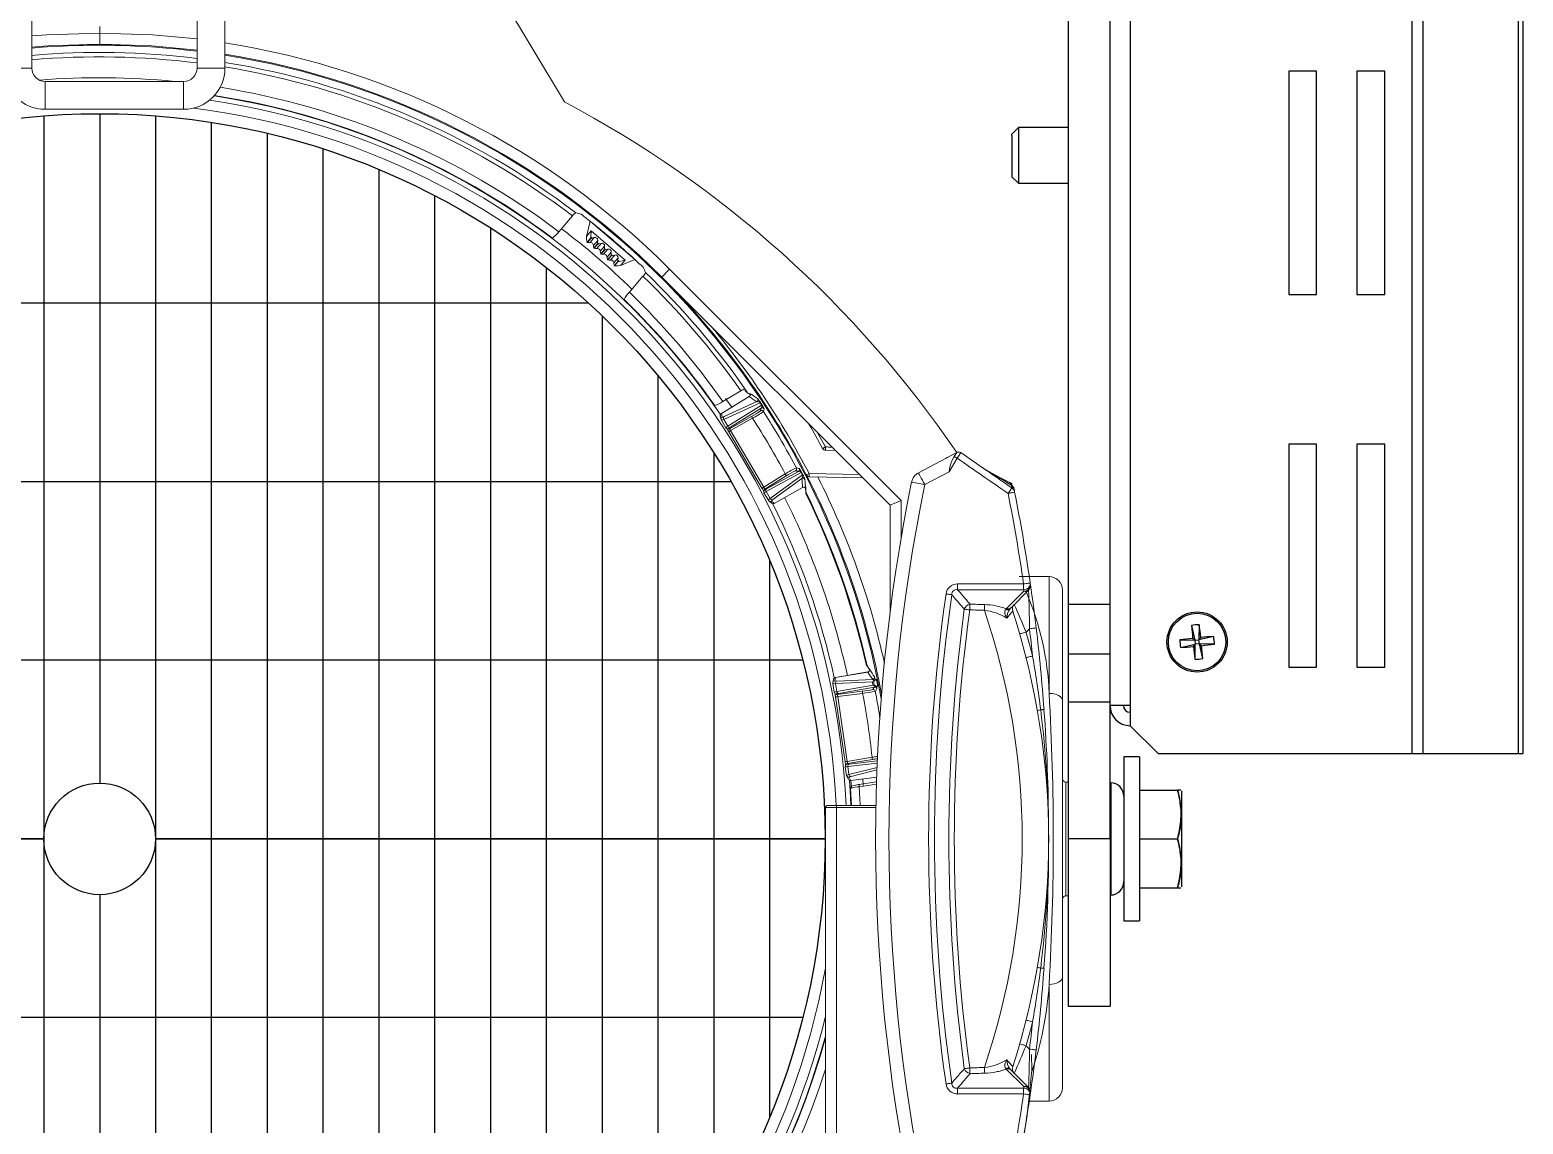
# Model space of a CAD drawing. Extents: x 9.3 to 87.2, y 0.6 to 68.8.
# Drawn here: x 37.86 to 44.55, y 25.41 to 30.31 of the extents above; entities that cross this region are included whole.
import ezdxf

# ---------------------------------------------------------------- set-up
doc = ezdxf.new("R2010")
doc.units = 0
doc.header["$MEASUREMENT"] = 0
doc.linetypes.add('SLD-Solid', pattern=[0])
doc.layers.add('OBJECT', color=7, linetype='CONTINUOUS')

msp = doc.modelspace()

# ---------------------------------------------------------------- linework, layer by layer
at = {"layer": 'OBJECT'}
for p, q in [((44.0501, 27.0722), (44.0501, 33.8472)), ((44.0996, 27.0722), (44.0996, 33.8472)), ((44.527, 27.0722), (44.527, 33.8472)), ((44.5475, 27.0722), (44.5475, 33.8472)), ((42.7875, 33.7222), (42.7875, 27.1972)), ((42.6975, 27.2872), (42.6975, 33.6322)), ((42.5105, 32.8071), (42.5105, 27.7398)), ((43.4975, 30.1292), (43.4975, 29.1292)), ((43.6225, 30.1292), (43.4975, 30.1292)), ((43.6225, 29.1292), (43.6225, 30.1292)), ((43.8025, 30.1292), (43.8025, 29.1292)), ((43.9275, 30.1292), (43.8025, 30.1292)), ((43.9275, 29.1292), (43.9275, 30.1292)), ((37.9225, 29.9295), (37.9225, 23.4508)), ((38.1725, 29.9392), (38.1725, 26.9402)), ((38.4225, 29.9295), (38.4225, 23.4412)), ((38.6725, 29.9005), (38.6725, 23.4799)), ((38.9225, 29.8514), (38.9225, 23.5289)), ((42.2873, 29.8772), (42.2575, 29.8474)), ((42.2575, 29.8402), (42.2575, 29.8474)), ((42.2575, 29.8402), (42.2575, 29.6569)), ((42.5105, 29.8772), (42.2873, 29.8772)), ((42.2873, 29.8772), (42.2873, 29.8677)), ((42.2873, 29.8677), (42.2873, 29.6272)), ((39.1725, 29.7815), (39.1725, 23.5989)), ((39.4225, 29.6891), (39.4225, 23.6913)), ((42.2575, 29.6569), (42.2873, 29.6272)), ((42.2873, 29.6272), (42.5105, 29.6272)), ((39.6725, 29.5722), (39.6725, 23.8082)), ((39.9225, 29.4276), (39.9225, 23.9528)), ((40.1725, 29.2507), (40.1725, 24.1297)), ((43.4975, 29.1292), (43.6225, 29.1292)), ((43.8025, 29.1292), (43.9275, 29.1292)), ((40.3625, 29.0902), (35.9826, 29.0902)), ((40.4225, 29.034), (40.4225, 24.3464)), ((40.6725, 28.7653), (40.6725, 24.6151)), ((43.4975, 28.4592), (43.4975, 27.4592)), ((43.6225, 28.4592), (43.4975, 28.4592)), ((43.6225, 27.4592), (43.6225, 28.4592)), ((43.8025, 28.4592), (43.8025, 27.4592)), ((43.9275, 28.4592), (43.8025, 28.4592)), ((43.9275, 27.4592), (43.9275, 28.4592)), ((40.9225, 28.4204), (40.9225, 24.96)), ((41.0002, 28.2902), (35.3448, 28.2902)), ((41.1725, 27.9376), (41.1725, 25.4428)), ((42.6975, 27.7398), (42.5105, 27.7398)), ((42.5105, 27.7398), (42.5105, 27.5183)), ((42.6973, 27.4533), (42.6973, 27.6394)), ((43.0627, 27.6463), (43.0774, 27.5804)), ((43.0967, 27.6498), (43.0958, 27.5823)), ((43.0099, 27.5814), (43.0774, 27.5804)), ((43.0134, 27.5473), (43.0793, 27.562)), ((43.0774, 27.5804), (43.0674, 27.5886)), ((43.0711, 27.5521), (43.0793, 27.562)), ((43.0774, 27.5804), (43.0958, 27.5823)), ((43.0774, 27.5804), (43.0793, 27.562)), ((43.0783, 27.4946), (43.0793, 27.562)), ((43.0977, 27.5639), (43.0793, 27.562)), ((43.1616, 27.597), (43.0958, 27.5823)), ((43.1039, 27.5923), (43.0958, 27.5823)), ((43.0977, 27.5639), (43.0958, 27.5823)), ((43.0977, 27.5639), (43.1077, 27.5558)), ((43.1651, 27.563), (43.0977, 27.5639)), ((43.1124, 27.4981), (43.0977, 27.5639)), ((41.3215, 27.4902), (35.0236, 27.4902)), ((42.5105, 27.5183), (42.5105, 27.3024)), ((42.6973, 27.5183), (42.5105, 27.5183)), ((42.6973, 27.4533), (42.6975, 27.4533)), ((43.4975, 27.4592), (43.6225, 27.4592)), ((43.8025, 27.4592), (43.9275, 27.4592)), ((42.6975, 27.3024), (42.5105, 27.3024)), ((42.5105, 27.3024), (42.5105, 26.6902)), ((42.7875, 27.2872), (42.6975, 27.2872)), ((42.6975, 26.6902), (42.6975, 27.2872)), ((42.7875, 27.1972), (42.9125, 27.0722)), ((42.8295, 27.0577), (42.7595, 27.0577)), ((42.7595, 27.0577), (42.7595, 26.864)), ((42.8295, 27.0577), (42.8295, 26.864)), ((42.9125, 27.0722), (44.0501, 27.0722)), ((44.0501, 27.0722), (44.0996, 27.0722)), ((44.0996, 27.0722), (44.527, 27.0722)), ((44.527, 27.0722), (44.5475, 27.0722)), ((42.7006, 26.9414), (42.6975, 26.9415)), ((42.7006, 26.9414), (42.7006, 26.6902)), ((42.8295, 26.9089), (43, 26.9089)), ((43.0175, 26.9052), (43.0175, 26.4761)), ((42.7595, 26.864), (42.7595, 26.3227)), ((42.8295, 26.864), (42.8295, 26.3227)), ((37.9225, 26.6902), (34.9235, 26.6902)), ((34.9235, 26.6902), (37.9225, 26.6902)), ((38.4225, 26.6902), (41.4215, 26.6902)), ((41.4215, 26.6902), (38.4225, 26.6902)), ((42.6975, 26.6902), (42.5105, 26.6902)), ((42.5105, 26.6902), (42.5105, 25.9402)), ((42.6975, 26.6902), (42.6975, 25.9402)), ((42.7006, 26.6902), (42.7006, 26.439)), ((42.8295, 26.6902), (43, 26.6902)), ((38.1725, 26.4402), (38.1725, 23.4412)), ((42.6975, 26.4389), (42.7006, 26.439)), ((42.8295, 26.4714), (43, 26.4714)), ((42.7595, 26.3227), (42.8295, 26.3227)), ((41.3215, 25.8902), (35.0236, 25.8902)), ((42.5105, 25.9402), (42.6975, 25.9402))]:
    msp.add_line(p, q, dxfattribs=at)
at = {"layer": 'OBJECT', "linetype": 'SLD-Solid', "lineweight": 15}
for p, q in [((39.7869, 30.7699), (40.2546, 29.9916)), ((37.8685, 30.1437), (37.8685, 30.4237)), ((38.6085, 30.4237), (38.6085, 30.1437)), ((38.7335, 30.1437), (38.7335, 30.4237)), ((38.1725, 30.3002), (38.1725, 30.3293)), ((38.1725, 30.3002), (38.1725, 30.3293)), ((38.1725, 30.2502), (38.1725, 30.3002)), ((38.1725, 30.2502), (38.1725, 30.3002)), ((38.1165, 30.2497), (38.2286, 30.2497)), ((37.8685, 30.1437), (37.7435, 30.1437)), ((38.6085, 30.1437), (38.7335, 30.1437)), ((38.5485, 30.0837), (37.9285, 30.0837)), ((37.9285, 30.0837), (37.9285, 29.9587)), ((38.5485, 30.0837), (38.5485, 29.9587)), ((37.9285, 29.9587), (38.5485, 29.9587)), ((40.2898, 29.4816), (40.2289, 29.4104)), ((40.3524, 29.3892), (40.3696, 29.4569)), ((40.3696, 29.4569), (40.569, 29.2861)), ((40.3737, 29.414), (40.3524, 29.3892)), ((40.3524, 29.3892), (40.3532, 29.3784)), ((40.3555, 29.3633), (40.3568, 29.3621)), ((40.3557, 29.3633), (40.3708, 29.3809)), ((40.3557, 29.3633), (40.3568, 29.3624)), ((40.3718, 29.3799), (40.3568, 29.3624)), ((40.3878, 29.3842), (40.3687, 29.3619)), ((40.3718, 29.3799), (40.3708, 29.3809)), ((40.3737, 29.414), (40.3719, 29.3868)), ((40.3719, 29.3868), (40.3776, 29.382)), ((40.3737, 29.414), (40.5259, 29.2836)), ((40.3878, 29.3842), (40.3776, 29.382)), ((40.403, 29.3712), (40.3839, 29.3489)), ((40.403, 29.3712), (40.4023, 29.3607)), ((40.4023, 29.3607), (40.408, 29.3559)), ((40.3859, 29.3372), (40.3873, 29.3361)), ((40.3862, 29.3372), (40.4012, 29.3548)), ((40.3862, 29.3372), (40.3872, 29.3363)), ((40.4023, 29.3538), (40.3872, 29.3363)), ((40.4182, 29.3582), (40.3991, 29.3359)), ((40.4023, 29.3538), (40.4012, 29.3548)), ((40.4182, 29.3582), (40.408, 29.3559)), ((40.4335, 29.3451), (40.4144, 29.3228)), ((40.4164, 29.3111), (40.4177, 29.31)), ((40.4166, 29.3111), (40.4317, 29.3287)), ((40.4166, 29.3111), (40.4177, 29.3102)), ((40.4327, 29.3278), (40.4177, 29.3102)), ((40.4487, 29.3321), (40.4296, 29.3098)), ((40.4327, 29.3278), (40.4317, 29.3287)), ((40.4335, 29.3451), (40.4328, 29.3347)), ((40.4328, 29.3347), (40.4385, 29.3298)), ((40.4487, 29.3321), (40.4385, 29.3298)), ((40.4639, 29.319), (40.4448, 29.2967)), ((40.4471, 29.285), (40.4621, 29.3026)), ((40.4632, 29.3017), (40.4481, 29.2841)), ((40.4792, 29.306), (40.46, 29.2837)), ((40.4632, 29.3017), (40.4621, 29.3026)), ((40.4639, 29.319), (40.4632, 29.3086)), ((40.4632, 29.3086), (40.4689, 29.3037)), ((40.4792, 29.306), (40.4689, 29.3037)), ((40.4944, 29.293), (40.4753, 29.2706)), ((40.4944, 29.293), (40.4937, 29.2825)), ((40.4468, 29.285), (40.4482, 29.2839)), ((40.4471, 29.285), (40.4481, 29.2841)), ((40.4773, 29.2589), (40.4786, 29.2578)), ((40.4775, 29.2589), (40.4926, 29.2765)), ((40.4775, 29.2589), (40.4786, 29.258)), ((40.4936, 29.2756), (40.4786, 29.258)), ((40.4936, 29.2756), (40.4926, 29.2765)), ((40.4937, 29.2825), (40.4994, 29.2776)), ((40.5047, 29.2588), (40.494, 29.2579)), ((40.5259, 29.2836), (40.4994, 29.2776)), ((40.5047, 29.2588), (40.569, 29.2861)), ((40.5259, 29.2836), (40.5047, 29.2588)), ((40.6898, 29.2075), (40.7252, 29.2428)), ((40.7252, 29.2428), (41.7625, 28.2055)), ((40.6056, 29.2111), (40.5446, 29.1399)), ((40.6898, 29.2075), (41.7125, 28.1848)), ((40.9634, 28.6496), (41.0439, 28.6976)), ((41.0816, 28.6719), (40.9567, 28.5954)), ((41.0816, 28.6719), (40.9567, 28.5953)), ((41.13, 28.6441), (40.9674, 28.5697)), ((40.9692, 28.5824), (41.115, 28.649)), ((40.9751, 28.6637), (41.0029, 28.6237)), ((40.9856, 28.5387), (41.1369, 28.6338)), ((41.0816, 28.6719), (41.0816, 28.6719)), ((40.9521, 28.5847), (40.9555, 28.5692)), ((40.9567, 28.5953), (40.9567, 28.5954)), ((40.9567, 28.5953), (40.96, 28.5798)), ((40.9567, 28.5662), (40.9765, 28.5324)), ((40.9674, 28.5697), (40.9856, 28.5387)), ((40.993, 28.5276), (41.0912, 28.5831)), ((41.1351, 28.6206), (40.9975, 28.5341)), ((41.0965, 28.5746), (40.9983, 28.5192)), ((40.9817, 28.528), (40.9847, 28.527)), ((40.9901, 28.5287), (40.993, 28.5276)), ((40.9901, 28.5143), (41.1385, 28.2616)), ((40.9983, 28.5192), (41.1467, 28.2664)), ((41.3879, 28.5094), (41.4229, 28.4461)), ((41.4666, 28.4307), (41.4232, 28.4314)), ((42.0107, 28.4212), (41.8396, 28.3302)), ((42.0128, 28.3955), (41.9765, 28.335)), ((41.9904, 28.3874), (41.9999, 28.4032)), ((42.1249, 28.3544), (42.0291, 28.4207)), ((41.1467, 28.2664), (41.2429, 28.3251)), ((41.2477, 28.3163), (41.1515, 28.2577)), ((41.3143, 28.3316), (41.1576, 28.2458)), ((41.1594, 28.2584), (41.3019, 28.3365)), ((41.1758, 28.2148), (41.32, 28.3205)), ((41.317, 28.3051), (41.1877, 28.2102)), ((41.3495, 28.3268), (41.5744, 28.3229)), ((41.5888, 28.3085), (41.3502, 28.3127)), ((41.8677, 28.2772), (41.9765, 28.335)), ((42.1384, 28.3453), (42.1445, 28.3417)), ((42.1445, 28.3417), (42.1995, 28.3089)), ((42.1995, 28.3089), (42.2321, 28.2896)), ((42.2338, 28.2885), (42.2321, 28.2896)), ((41.1456, 28.2491), (41.1464, 28.2476)), ((41.1469, 28.2507), (41.1464, 28.2476)), ((41.1476, 28.2409), (41.1674, 28.2071)), ((41.1515, 28.2577), (41.151, 28.2545)), ((41.1576, 28.2458), (41.1758, 28.2148)), ((41.1929, 28.1929), (41.3207, 28.2647)), ((41.193, 28.1929), (41.3207, 28.2647)), ((41.3207, 28.2647), (41.3207, 28.2647)), ((42.2338, 28.2885), (42.2535, 28.2768)), ((41.1695, 28.2046), (41.1815, 28.1941)), ((41.181, 28.2034), (41.1929, 28.1929)), ((41.193, 28.1929), (41.1929, 28.1929)), ((41.7625, 28.2055), (41.7125, 28.1848)), ((41.7125, 28.1848), (41.7125, 27.7079)), ((41.7625, 28.2055), (41.7625, 28.0418)), ((42.3102, 27.8325), (42.0144, 27.8325)), ((42.0144, 27.8325), (42.0144, 27.8065)), ((42.4245, 27.8652), (42.2912, 27.8652)), ((42.3102, 27.8325), (42.3102, 27.8065)), ((42.4245, 27.3423), (42.4245, 27.8652)), ((42.0144, 27.8065), (42.3102, 27.8065)), ((42.3112, 27.7996), (42.2329, 27.7214)), ((42.2542, 27.7261), (42.3324, 27.8044)), ((42.4845, 27.8052), (42.4845, 27.309)), ((42.3215, 27.6166), (42.3368, 27.632)), ((41.6121, 27.4379), (41.4676, 27.4137)), ((41.6121, 27.4378), (41.4676, 27.4136)), ((41.6121, 27.4378), (41.6121, 27.4379)), ((41.4594, 27.4055), (41.4567, 27.3899)), ((41.4567, 27.3866), (41.4624, 27.3479)), ((41.4676, 27.4136), (41.4649, 27.398)), ((41.4676, 27.4136), (41.4676, 27.4137)), ((41.6346, 27.3934), (41.468, 27.3859)), ((41.468, 27.3859), (41.4732, 27.3503)), ((41.4732, 27.3503), (41.6367, 27.3795)), ((41.4744, 27.3969), (41.6346, 27.4041)), ((41.6425, 27.3702), (41.4826, 27.3416)), ((41.4656, 27.3419), (41.468, 27.3398)), ((41.4683, 27.326), (41.5112, 27.0361)), ((41.4683, 27.326), (41.4683, 27.326)), ((41.4736, 27.3394), (41.476, 27.3373)), ((41.476, 27.3373), (41.5877, 27.3519)), ((41.5895, 27.342), (41.4777, 27.3274)), ((41.4777, 27.3274), (41.5206, 27.0375)), ((41.5131, 27.0218), (41.5133, 27.0202)), ((41.5149, 27.0229), (41.5132, 27.0202)), ((41.5218, 27.0276), (41.5202, 27.0249)), ((41.5206, 27.0375), (41.6318, 27.0559)), ((41.633, 27.0459), (41.5218, 27.0276)), ((41.6547, 27.0298), (41.523, 27.0143)), ((41.5294, 27.0253), (41.6552, 27.0401)), ((41.5119, 27.0135), (41.5176, 26.9748)), ((41.5186, 26.9716), (41.5257, 26.9574)), ((41.523, 27.0143), (41.5282, 26.9787)), ((41.5282, 26.9787), (41.6539, 27.0107)), ((41.5288, 26.9662), (41.5359, 26.952)), ((41.5359, 26.952), (41.6523, 26.967)), ((41.536, 26.952), (41.5359, 26.952)), ((41.536, 26.952), (41.6523, 26.967)), ((41.5372, 26.9522), (41.5397, 26.9182)), ((41.5372, 26.9522), (41.5397, 26.9182)), ((41.6535, 26.9995), (41.5376, 26.97)), ((41.5897, 26.9589), (41.5919, 26.9301)), ((41.5349, 26.9163), (41.5392, 26.8402)), ((41.6516, 26.9455), (41.573, 26.9339)), ((41.6513, 26.9353), (41.5745, 26.924)), ((42.5105, 26.9447), (42.4993, 26.9449)), ((42.4993, 26.9449), (42.4993, 26.4354)), ((41.4225, 25.2372), (41.4225, 26.8302)), ((41.4725, 26.8302), (41.4225, 26.8302)), ((41.4325, 26.8402), (41.4725, 26.8402)), ((41.4725, 26.8402), (41.6489, 26.8402)), ((41.4725, 26.8402), (41.4725, 26.8302)), ((41.4725, 25.2266), (41.4725, 26.8302)), ((41.6487, 26.8302), (41.4725, 26.8302)), ((42.4993, 26.4354), (42.5105, 26.4356)), ((42.4245, 25.5152), (42.4245, 26.038)), ((42.4845, 26.0713), (42.4845, 25.5752)), ((42.3368, 25.7483), (42.3215, 25.7637)), ((42.2329, 25.659), (42.3112, 25.5807)), ((42.3324, 25.576), (42.2542, 25.6542)), ((42.0144, 25.5738), (42.0144, 25.5479)), ((42.3102, 25.5738), (42.0144, 25.5738)), ((42.0144, 25.5479), (42.3102, 25.5479)), ((42.3102, 25.5738), (42.3102, 25.5479)), ((42.3336, 25.5152), (42.4245, 25.5152))]:
    msp.add_line(p, q, dxfattribs=at)
at = {"layer": 'OBJECT', "linetype": 'SLD-Solid', "lineweight": 15, "flags": 128}
for points in [[(37.8685, 30.2874), (37.9364, 30.2925), (38.1725, 30.3002)], [(38.6085, 30.2738), (38.4086, 30.2925), (38.1725, 30.3002)], [(37.8685, 30.2372), (37.9397, 30.2426), (38.1725, 30.2502)], [(38.6085, 30.2234), (38.4054, 30.2426), (38.1725, 30.2502)], [(40.9555, 28.5692), (40.9558, 28.568), (40.9566, 28.5663)], [(40.9901, 28.5143), (40.9902, 28.5144), (40.9906, 28.5147), (40.9914, 28.5151), (40.9924, 28.5157), (40.9936, 28.5164), (40.9951, 28.5173), (40.9967, 28.5182), (40.9983, 28.5192)], [(41.4103, 28.4393), (41.4105, 28.4394), (41.4112, 28.4398), (41.4124, 28.4405), (41.4139, 28.4413), (41.4158, 28.4423), (41.418, 28.4435), (41.4204, 28.4448), (41.4229, 28.4461)], [(41.959, 28.3937), (41.9639, 28.3963), (41.9675, 28.3982), (41.9697, 28.3994), (41.9705, 28.3998)], [(42.0128, 28.3955), (42.0103, 28.397), (42.0079, 28.3984), (42.0056, 28.3998), (42.0037, 28.4009), (42.0021, 28.4019), (42.0009, 28.4026), (42.0002, 28.4031), (41.9999, 28.4032)], [(42.0119, 28.4205), (42.0112, 28.4209), (42.0109, 28.4211), (42.0107, 28.4212)], [(41.809, 28.2892), (41.8101, 28.289), (41.8134, 28.2883), (41.8189, 28.2872), (41.8262, 28.2857), (41.8351, 28.2839), (41.8452, 28.2818), (41.8563, 28.2795), (41.8677, 28.2772)], [(41.8677, 28.2772), (41.8622, 28.2875), (41.857, 28.2975), (41.8521, 28.3066), (41.8478, 28.3147), (41.8443, 28.3213), (41.8417, 28.3261), (41.8401, 28.3292), (41.8396, 28.3302)], [(42.1452, 28.341), (42.1455, 28.3406), (42.1361, 28.3467)], [(42.2362, 28.2934), (42.2066, 28.3082), (42.1384, 28.3453)], [(41.1385, 28.2616), (41.1386, 28.2617), (41.139, 28.2619), (41.1398, 28.2623), (41.1408, 28.2629), (41.142, 28.2637), (41.1435, 28.2645), (41.1451, 28.2654), (41.1467, 28.2664)], [(41.3335, 28.2618), (41.3337, 28.259), (41.3349, 28.2455)], [(41.3349, 28.2455), (41.3351, 28.2435), (41.3357, 28.2369)], [(41.3359, 28.2419), (41.3353, 28.2437), (41.3349, 28.2455)], [(41.3367, 28.2334), (41.336, 28.2351), (41.3357, 28.2369)], [(42.2408, 28.2378), (42.2441, 28.2425), (42.2473, 28.2471), (42.2502, 28.2514), (42.2528, 28.2551), (42.2549, 28.2582), (42.2565, 28.2605), (42.2575, 28.2619), (42.2579, 28.2624)], [(42.2408, 28.2378), (42.2466, 28.2389), (42.2521, 28.24), (42.2572, 28.241), (42.2616, 28.2419), (42.2653, 28.2426), (42.268, 28.2431), (42.2697, 28.2435), (42.2703, 28.2436)], [(41.1695, 28.2046), (41.1687, 28.2055), (41.1675, 28.2071)], [(42.3102, 27.8325), (42.316, 27.8333), (42.3216, 27.8342), (42.3267, 27.8349), (42.3312, 27.8355), (42.3349, 27.8361), (42.3377, 27.8365), (42.3394, 27.8367), (42.3399, 27.8368)], [(41.963, 27.7879), (41.9668, 27.7873), (41.9707, 27.7868), (41.9743, 27.7863), (41.9778, 27.7858), (41.981, 27.7853), (41.984, 27.7849), (41.9865, 27.7845), (41.9887, 27.7842)], [(42.0449, 27.7194), (42.0469, 27.7191), (42.0493, 27.7188), (42.052, 27.7185), (42.0551, 27.718), (42.0583, 27.7176), (42.0618, 27.7171), (42.0654, 27.7167), (42.069, 27.7162)], [(42.3666, 27.6356), (42.3661, 27.6355), (42.3644, 27.6353), (42.3616, 27.635), (42.3579, 27.6345), (42.3534, 27.634), (42.3482, 27.6334), (42.3427, 27.6327), (42.3368, 27.632)], [(42.3215, 27.6166), (42.3158, 27.615), (42.3104, 27.6135), (42.3054, 27.612), (42.3011, 27.6108), (42.2975, 27.6097), (42.2948, 27.609), (42.2932, 27.6085), (42.2926, 27.6083)], [(42.3505, 27.5094), (42.3448, 27.508), (42.3394, 27.5066), (42.3343, 27.5053), (42.3299, 27.5042), (42.3263, 27.5033), (42.3236, 27.5026), (42.322, 27.5022), (42.3214, 27.5021)], [(41.6064, 27.4689), (41.6055, 27.4705), (41.6049, 27.4723)], [(41.6064, 27.4689), (41.6066, 27.4686), (41.6112, 27.4618)], [(41.6112, 27.4618), (41.6103, 27.4634), (41.6097, 27.4651)], [(41.6112, 27.4618), (41.6137, 27.458), (41.6203, 27.4482)], [(41.4567, 27.3899), (41.4566, 27.3887), (41.4567, 27.3867)], [(41.4683, 27.326), (41.4684, 27.3261), (41.4689, 27.3261), (41.4697, 27.3263), (41.4709, 27.3264), (41.4723, 27.3266), (41.474, 27.3269), (41.4758, 27.3271), (41.4777, 27.3274)], [(42.4845, 27.309), (42.4834, 27.3155), (42.48, 27.3218), (42.4744, 27.3275), (42.4669, 27.3326), (42.4579, 27.3367), (42.4475, 27.3398), (42.4362, 27.3417), (42.4245, 27.3423)], [(42.4017, 27.2697), (42.4015, 27.2697), (42.4007, 27.2696), (42.3994, 27.2695), (42.3977, 27.2694), (42.3956, 27.2692), (42.393, 27.269), (42.3901, 27.2688), (42.3868, 27.2686)], [(41.5112, 27.0361), (41.5113, 27.0361), (41.5118, 27.0362), (41.5126, 27.0363), (41.5138, 27.0365), (41.5152, 27.0367), (41.5169, 27.0369), (41.5187, 27.0372), (41.5206, 27.0375)], [(41.5186, 26.9716), (41.5181, 26.9728), (41.5177, 26.9746)], [(41.5304, 26.9529), (41.5337, 26.9067), (41.5373, 26.8402)], [(41.573, 26.9338), (41.5691, 26.9333), (41.558, 26.9313), (41.5486, 26.9292), (41.5412, 26.9266), (41.5388, 26.925), (41.5366, 26.9226), (41.5352, 26.9194), (41.535, 26.9163)], [(41.573, 26.9339), (41.573, 26.9338), (41.5731, 26.9333), (41.5732, 26.9325), (41.5734, 26.9313), (41.5736, 26.9297), (41.5739, 26.928), (41.5742, 26.926), (41.5745, 26.924)], [(41.5745, 26.924), (41.5791, 26.8421), (41.5792, 26.8402)], [(42.4017, 26.1107), (42.4015, 26.1107), (42.4007, 26.1108), (42.3994, 26.1109), (42.3977, 26.111), (42.3956, 26.1112), (42.393, 26.1113), (42.3901, 26.1116), (42.3868, 26.1118)], [(42.4245, 26.038), (42.4362, 26.0387), (42.4475, 26.0406), (42.4579, 26.0436), (42.4669, 26.0478), (42.4744, 26.0528), (42.48, 26.0586), (42.4834, 26.0648), (42.4845, 26.0713)], [(42.3505, 25.8709), (42.3448, 25.8724), (42.3394, 25.8738), (42.3343, 25.875), (42.3299, 25.8761), (42.3263, 25.8771), (42.3236, 25.8777), (42.322, 25.8782), (42.3214, 25.8783)], [(42.3215, 25.7637), (42.3158, 25.7653), (42.3104, 25.7669), (42.3054, 25.7683), (42.3011, 25.7696), (42.2975, 25.7706), (42.2948, 25.7714), (42.2932, 25.7719), (42.2926, 25.772)], [(42.3666, 25.7448), (42.3661, 25.7449), (42.3644, 25.7451), (42.3616, 25.7454), (42.3579, 25.7458), (42.3534, 25.7464), (42.3482, 25.747), (42.3427, 25.7476), (42.3368, 25.7483)], [(42.3384, 25.5661), (42.3469, 25.6553), (42.3454, 25.7238)], [(42.069, 25.6642), (42.0654, 25.6637), (42.0618, 25.6632), (42.0583, 25.6628), (42.0551, 25.6623), (42.052, 25.6619), (42.0493, 25.6616), (42.0469, 25.6612), (42.0449, 25.6609)], [(41.9887, 25.5962), (41.9865, 25.5959), (41.984, 25.5955), (41.981, 25.5951), (41.9778, 25.5946), (41.9743, 25.5941), (41.9707, 25.5936), (41.9668, 25.593), (41.963, 25.5925)], [(42.3102, 25.5479), (42.316, 25.547), (42.3216, 25.5462), (42.3267, 25.5455), (42.3312, 25.5448), (42.3349, 25.5443), (42.3377, 25.5439), (42.3394, 25.5436), (42.3399, 25.5436)]]:
    msp.add_lwpolyline(points, dxfattribs=at)
at = {"layer": 'OBJECT'}
for centre, radius in [((38.1725, 26.6902), 3.249), ((43.0875, 27.5722), 0.135), ((43.0875, 27.5722), 0.1287), ((38.1725, 26.6902), 0.25)]:
    msp.add_circle(centre, radius, dxfattribs=at)
at = {"layer": 'OBJECT', "linetype": 'SLD-Solid', "lineweight": 15}
for centre, radius, start, end in [((38.1725, 26.6902), 3.5557, 82.95689, 94.9049), ((38.1725, 26.6902), 3.61, 45, 81.06019), ((38.1725, 26.6902), 3.5235, 82.89224, 94.9498), ((38.1725, 26.6902), 3.5035, 82.85148, 94.97811), ((38.1725, 26.6902), 3.56, 45, 80.93358), ((38.1725, 26.6902), 3.5557, 10.17838, 80.92245), ((38.1725, 26.6902), 3.5235, 52.77249, 80.83884), ((37.9285, 30.1437), 0.185, 180, 270), ((37.9285, 30.1437), 0.06, 180, 270), ((38.1725, 26.6902), 3.41, 84.36132, 94.53763), ((38.5485, 30.1437), 0.06, 270, 0), ((38.5485, 30.1437), 0.185, 270, 0), ((38.1725, 26.6902), 3.5035, 52.81934, 80.78612), ((38.1725, 26.6902), 3.41, 52.91274, 80.89626), ((38.1725, 26.6902), 3.3011, 2.60436, 82.66805), ((38.1725, 26.6902), 3.346, 2.56938, 81.53973), ((38.1725, 26.6902), 3.3681, 34.36109, 81.24456), ((38.1725, 26.6902), 3.37, 53.01395, 81.22333), ((37.9676, 25.667), 4.8921, 34.26265, 62.12862), ((40.3418, 29.4432), 0.0646, 125.62731, 143.60642), ((38.1725, 26.6902), 3.5329, 51.54733, 52.37849), ((38.1725, 26.6902), 3.5329, 47.28762, 51.54733), ((40.132, 29.4803), 0.1194, 304.70199, 324.19673), ((38.1725, 26.6902), 3.4278, 45.94033, 52.89461), ((40.3891, 29.3766), 0.036, 177.1996, 201.78816), ((40.3636, 29.3875), 0.0261, 254.74565, 281.16615), ((40.3576, 29.3864), 0.0143, 337.12348, 1.66878), ((40.3794, 29.3677), 0.0144, 97.16565, 121.67312), ((40.3699, 29.3479), 0.014, 20.52978, 78.02848), ((40.3912, 29.3728), 0.0119, 352.27705, 106.55801), ((40.388, 29.3603), 0.0143, 337.11814, 1.686), ((40.4099, 29.3478), 0.026, 177.65782, 204.103), ((40.3941, 29.3614), 0.0261, 254.75209, 281.15971), ((40.4098, 29.3416), 0.0143, 97.15689, 121.68555), ((40.4003, 29.3218), 0.014, 20.53097, 78.02728), ((40.4404, 29.3217), 0.026, 177.65532, 204.10497), ((40.4245, 29.3353), 0.0261, 254.74844, 281.16075), ((40.4216, 29.3467), 0.0119, 352.27259, 106.56029), ((40.4185, 29.3342), 0.0143, 337.13316, 1.66996), ((40.4403, 29.3155), 0.0144, 97.16932, 121.67312), ((40.4308, 29.2958), 0.014, 20.53221, 78.02469), ((40.4708, 29.2957), 0.026, 177.65144, 204.11439), ((40.4521, 29.3206), 0.0119, 352.27598, 106.56035), ((40.4489, 29.3082), 0.0143, 337.14436, 1.65977), ((40.4707, 29.2895), 0.0144, 97.16286, 121.67592), ((40.4826, 29.2946), 0.0119, 352.27705, 106.55801), ((40.455, 29.3092), 0.0261, 254.74565, 281.16615), ((40.4612, 29.2697), 0.014, 20.52911, 78.02915), ((40.5013, 29.2696), 0.026, 177.65129, 204.11507), ((40.4867, 29.297), 0.0398, 258.22556, 280.48788), ((40.4794, 29.2821), 0.0143, 337.12344, 1.66983), ((40.5012, 29.2634), 0.0143, 97.15689, 121.68555), ((38.1725, 26.6902), 3.5329, 46.45645, 47.28762), ((40.5597, 29.2566), 0.0647, 315.23746, 333.19878), ((38.1725, 26.6902), 3.5235, 34.90592, 46.06245), ((38.1725, 26.6902), 3.5035, 34.95725, 46.0156), ((38.1725, 26.6902), 3.56, 27.26093, 45.00006), ((40.628, 29.0553), 0.1188, 134.58626, 154.18521), ((38.1725, 26.6902), 3.37, 35.18312, 45.82099), ((38.1725, 26.6902), 3.41, 35.07228, 45.9222), ((38.1716, 26.6893), 3.575, 27.26092, 39.98348), ((41.0839, 28.6387), 0.0711, 107.80104, 124.16343), ((41.1233, 28.7414), 0.0737, 212.69323, 220.48668), ((38.1725, 26.6902), 3.5235, 34.5535, 34.90592), ((38.3424, 24.6815), 4.8499, 55.71318, 55.81631), ((40.8882, 28.7584), 0.1322, 287.00188, 304.6325), ((41.0764, 28.6804), 0.00994, 301.38598, 35.0059), ((38.6663, 25.1198), 4.3089, 55.31875, 55.86001), ((41.1098, 28.6575), 0.01, 301.69599, 33.51099), ((41.1186, 28.6346), 0.0149, 39.74355, 103.83975), ((41.0206, 28.5761), 0.1307, 32.05754, 41.71983), ((41.1279, 28.6474), 0.00391, 302.56739, 330.68717), ((41.1293, 28.6281), 0.00947, 307.76704, 37.02531), ((41.1347, 28.6372), 0.00412, 302.3227, 328.85861), ((41.0401, 28.5671), 0.1194, 24.87632, 34.73976), ((40.9619, 28.5868), 0.01, 121.50862, 192.19424), ((40.9619, 28.5868), 0.00996, 121.32008, 192.13377), ((40.9652, 28.5713), 0.00995, 121.30605, 192.15258), ((40.9571, 28.5831), 0.0169, 268.29501, 307.459), ((40.9616, 28.5921), 0.0124, 262.9068, 308.03823), ((40.9756, 28.575), 0.00975, 130.98951, 212.60729), ((40.9577, 28.848), 0.2967, 296.74412, 305.9613), ((41.0441, 28.5477), 0.0588, 27.13698, 36.88341), ((40.7893, 29.1282), 0.6331, 299.02055, 304.19955), ((38.1799, 26.6945), 3.47, 28.02834, 32.8065), ((41.1368, 28.5991), 0.01, 32.85299, 119.28629), ((41.14, 28.6118), 0.01, 32.99806, 119.28564), ((30.4349, 31.3359), 11.0531, 345.69361, 345.76166), ((41.0024, 28.5051), 0.0376, 116.48435, 133.41487), ((40.9851, 28.5374), 0.00998, 210.35006, 249.9248), ((40.9851, 28.5374), 0.00999, 249.92749, 299.42818), ((40.574, 28.2714), 0.4818, 30.27432, 32.08239), ((40.9881, 28.5363), 0.00999, 249.92749, 299.42818), ((40.9941, 28.5429), 0.00941, 206.22464, 291.77567), ((41.009, 28.5104), 0.0263, 115.75078, 135.95156), ((40.7937, 28.3972), 0.2382, 30.80783, 33.21256), ((38.1725, 26.6902), 3.68, 28.37923, 30.32792), ((41.4235, 28.4464), 0.015, 208.38228, 268.99822), ((41.5224, 28.4408), 0.0997, 176.91959, 185.3763), ((42.0205, 28.4084), 0.015, 55.32989, 148.99815), ((42.1328, 28.3214), 0.1569, 155.118, 175.0107), ((41.4733, 27.9719), 0.4217, 115.33534, 123.11431), ((41.194, 28.2924), 0.0589, 23.95554, 33.69823), ((41.4866, 27.9423), 0.4438, 116.40303, 122.56151), ((41.284, 28.3483), 0.01, 301.55402, 27.97586), ((38.2537, 16.9004), 11.849, 75.0744, 75.13789), ((41.2967, 28.345), 0.01, 301.5496, 27.83645), ((41.2165, 28.2841), 0.1106, 25.70182, 36.35233), ((41.3163, 28.3279), 0.00412, 91.98153, 118.50532), ((41.306, 28.3152), 0.015, 317.22274, 20.86442), ((41.3219, 28.2963), 0.01, 27.32307, 119.14147), ((41.3218, 28.3171), 0.00391, 90.15685, 118.25907), ((41.2, 28.2549), 0.1386, 19.39152, 28.50058), ((36.957, 27.8789), 4.394, 4.98075, 5.51151), ((41.2779, 28.4586), 0.15, 293.25105, 298.50157), ((41.3504, 28.3277), 0.015, 207.261, 269), ((38.1725, 26.6902), 3.5607, 10.48237, 27.18846), ((41.4041, 28.3225), 0.0548, 175.47206, 190.2873), ((38.1725, 26.6902), 3.6021, 12.6541, 26.75983), ((49.6475, 26.6902), 8, 168.47029, 191.52971), ((41.8677, 28.2772), 0.06, 118, 168.47029), ((42.2312, 28.2617), 0.03, 359.97128, 78.44111), ((40.7314, 28.021), 0.4728, 28.77967, 30.58349), ((41.1562, 28.246), 0.00998, 170.90618, 210.48651), ((41.1562, 28.246), 0.00998, 121.40292, 170.90919), ((40.9422, 28.1482), 0.2362, 27.61201, 30.03668), ((41.1567, 28.2491), 0.00999, 121.41154, 170.90168), ((41.1364, 28.2768), 0.0376, 287.41418, 304.35545), ((41.1443, 28.28), 0.0264, 284.89116, 305.07724), ((41.1653, 28.2511), 0.00941, 129.05757, 214.61027), ((41.3255, 28.256), 0.00995, 25.88728, 119.39581), ((37.147, 27.8802), 4.2045, 4.9358, 5.18009), ((41.3456, 28.2378), 0.01, 184.88805, 205.999), ((38.1725, 26.6902), 3.5235, 12.70549, 26.12945), ((36.7412, 27.8444), 4.6119, 4.83853, 4.94536), ((38.1725, 26.6902), 3.5204, 12.83599, 25.99888), ((49.6475, 26.6902), 7.94, 168.47029, 191.52971), ((42.2414, 28.2655), 0.0225, 35.01904, 71.78232), ((42.2382, 28.2511), 0.03, 11.26068, 59.27366), ((42.2408, 28.2378), 0.03, 11.19992, 55.33682), ((34.4206, 26.6899), 8.002, 8.2408, 11.19613), ((41.1825, 28.1993), 0.0169, 113.3741, 152.54274), ((41.1761, 28.2121), 0.00995, 228.68403, 299.53017), ((41.1844, 28.2194), 0.00975, 208.2261, 289.84711), ((41.1925, 28.1988), 0.0124, 112.80169, 157.92488), ((41.1881, 28.2016), 0.01, 228.6407, 299.32632), ((41.188, 28.2016), 0.00996, 228.7132, 299.50099), ((38.1725, 26.6902), 3.3681, 12.36109, 26.47385), ((38.1725, 26.6902), 3.4278, 12.33828, 26.49667), ((42.0134, 27.7817), 0.0509, 88.91665, 172.96952), ((42.3112, 27.8353), 0.0287, 268.02545, 3.10236), ((42.3122, 27.8284), 0.0287, 268.01333, 3.0587), ((42.3112, 27.8256), 0.03, 315, 8.19036), ((42.3112, 27.8256), 0.03, 346.74724, 8.19515), ((35.7007, 26.853), 6.7117, 6.69615, 8.36958), ((42.4245, 27.8052), 0.06, 0, 90), ((49.6643, 26.6902), 7.7792, 171.88813, 188.11184), ((49.6636, 26.6902), 7.7525, 171.88746, 188.11254), ((42.0095, 27.7862), 0.0209, 76.58261, 185.32362), ((42.3177, 27.8206), 0.0219, 252.96924, 312.36392), ((41.1688, 27.297), 1.2566, 2.06694, 23.32661), ((36.5226, 27.5703), 5.8145, 0.60872, 2.30802), ((49.6679, 26.6902), 7.6922, 172.3106, 187.68936), ((49.668, 26.6902), 7.668, 172.3108, 187.6892), ((42.0788, 27.7065), 0.0364, 103.09691, 159.19467), ((42.4038, 27.7087), 0.3348, 174.30315, 178.72225), ((42.469, 27.7067), 0.3344, 174.30151, 178.72663), ((39.1243, 26.6902), 3.1797, 341.21431, 18.78569), ((42.1088, 27.4773), 0.2383, 57.98185, 83.75631), ((42.1278, 27.4349), 0.3052, 69.84326, 88.41247), ((42.2377, 27.7333), 0.0168, 244.36435, 308.22289), ((42.2394, 27.7423), 0.0219, 252.97092, 312.36224), ((42.3109, 27.6775), 0.0758, 145.83639, 178.64096), ((43.1774, 26.9036), 1.2206, 138.63136, 140.53818), ((42.29, 27.7195), 0.03, 135, 197.94945), ((39.1125, 26.6902), 3.31, 342.05052, 17.94948), ((37.7396, 25.7432), 4.95, 22.23863, 23.79895), ((39.1125, 26.6902), 3.34, 14.19855, 16.10411), ((41.6147, 27.4745), 0.01, 192.83594, 213.9469), ((38.2604, 25.2155), 4.0347, 33.88756, 34.00968), ((37.6983, 24.8383), 4.7117, 33.66701, 33.885), ((41.6105, 27.4476), 0.00994, 279.38763, 13.00317), ((37.9443, 24.9841), 4.4263, 33.3263, 33.8532), ((41.4665, 27.3882), 0.00995, 99.30418, 170.15052), ((41.4635, 27.4022), 0.0169, 246.2951, 285.4589), ((41.4693, 27.4038), 0.01, 99.50862, 170.19424), ((41.4692, 27.4038), 0.00995, 99.30566, 170.15314), ((41.471, 27.4088), 0.0124, 240.90355, 286.04036), ((41.4776, 27.3877), 0.00975, 108.98599, 190.61245), ((41.5632, 27.6475), 0.2966, 274.74339, 283.96213), ((41.6482, 27.3884), 0.0145, 159.90465, 217.58895), ((41.6329, 27.414), 0.01, 279.69833, 11.50518), ((41.636, 27.3497), 0.01, 10.85071, 97.28681), ((41.6491, 27.389), 0.0156, 217.38016, 264.04268), ((41.654, 27.3895), 0.0152, 102.05622, 280.65932), ((41.6496, 27.3873), 0.0165, 101.20033, 120.98305), ((41.6438, 27.3603), 0.01, 10.99981, 97.28557), ((41.566, 27.3864), 0.0822, 11.97204, 21.086), ((31.2192, 35.0113), 12.9378, 323.69791, 323.75605), ((41.6491, 27.3901), 0.0167, 264.43944, 281.48887), ((41.5921, 27.3844), 0.0621, 10.45351, 18.73309), ((41.5953, 27.3621), 0.0583, 0.03112, 11.48383), ((41.1788, 27.2945), 0.485, 10.5699, 11.31046), ((41.6148, 27.3732), 0.0421, 2.03866, 14.17131), ((41.4762, 27.3128), 0.0376, 94.48257, 111.41695), ((41.4723, 27.3493), 0.00999, 188.35931, 227.91265), ((41.4723, 27.3493), 0.00999, 227.93013, 277.42657), ((40.9909, 27.2566), 0.4824, 8.27348, 10.07945), ((41.4747, 27.3472), 0.00999, 227.9308, 277.42495), ((41.4826, 27.351), 0.00941, 184.21934, 269.77923), ((41.4843, 27.3153), 0.0264, 93.7579, 113.94487), ((41.2434, 27.2911), 0.2371, 8.80303, 11.21852), ((41.5308, 27.3368), 0.0589, 5.13881, 14.88275), ((41.5121, 27.9701), 0.6328, 277.0195, 282.2004), ((38.1804, 26.6914), 3.4706, 6.02874, 10.80615), ((31.0959, 26.6902), 11.3473, 356.70527, 3.29473), ((42.3929, 27.2196), 0.0494, 97.04637, 114.60752), ((37.7284, 26.6902), 4.6942, 352.92223, 7.07777), ((35.0975, 26.7272), 7.3243, 0.1069, 4.24727), ((41.0442, 26.9656), 0.4723, 6.77979, 8.58562), ((41.5218, 27.015), 0.00999, 148.92242, 188.46905), ((41.5218, 27.015), 0.00999, 99.40749, 148.90638), ((41.5234, 27.0177), 0.00999, 99.40829, 148.90558), ((41.5234, 27.051), 0.0264, 262.88717, 283.07992), ((41.2822, 27.0039), 0.2408, 5.6359, 8.01479), ((41.5322, 27.0163), 0.00941, 107.05786, 192.6156), ((41.5742, 27.0439), 0.0588, 1.95303, 11.69761), ((41.7908, 26.1106), 0.9486, 98.17271, 99.57853), ((41.5149, 27.051), 0.0376, 265.41578, 282.35423), ((41.5286, 26.9618), 0.0169, 91.37478, 130.53999), ((41.5275, 26.9761), 0.00996, 206.68969, 277.52516), ((41.5347, 26.9619), 0.01, 206.6407, 277.32632), ((41.5346, 26.9619), 0.00996, 206.71789, 277.49711), ((41.5379, 26.9798), 0.00975, 186.22289, 267.84994), ((41.5377, 26.9576), 0.0124, 90.80064, 135.92357), ((42.4995, 26.9599), 0.015, 180, 269), ((41.5801, 26.7898), 0.1343, 92.38453, 109.64764), ((41.4325, 26.8302), 0.01, 90, 180), ((35.2789, 26.6537), 7.1434, 355.64088, 0.57098), ((42.4995, 26.4204), 0.015, 91, 180), ((38.1725, 26.6902), 3.3011, 190.09669, 270), ((38.1725, 26.6902), 3.3011, 270, 349.90331), ((42.3929, 26.1608), 0.0494, 245.39248, 262.95363), ((40.9075, 26.1345), 1.52, 341.10114, 356.35992), ((38.1725, 26.6902), 3.346, 193.76055, 270), ((38.1725, 26.6902), 3.346, 270, 346.23945), ((39.1125, 26.6902), 3.34, 343.89589, 345.80145), ((38.1725, 26.6902), 3.3681, 195.21739, 268.4688), ((38.1725, 26.6902), 3.3681, 271.5312, 344.78261), ((38.1725, 26.6902), 3.37, 293.01395, 344.66406), ((37.6967, 27.6554), 4.9966, 336.20833, 337.75409), ((36.3385, 25.8148), 5.9987, 357.71826, 359.36539), ((42.1094, 25.9014), 0.2365, 276.14649, 302.11535), ((43.1511, 26.4544), 1.186, 219.43402, 221.39644), ((42.311, 25.7029), 0.0759, 181.3698, 214.15285), ((35.362, 26.5722), 7.0533, 351.67094, 353.26332), ((38.1725, 26.6902), 3.41, 292.91274, 342.37889), ((42.0788, 25.6739), 0.0364, 200.80844, 256.89979), ((42.404, 25.6717), 0.3351, 181.27798, 185.694), ((42.469, 25.6736), 0.3344, 181.27337, 185.69849), ((42.2377, 25.647), 0.0168, 51.77711, 115.63565), ((42.2394, 25.638), 0.0219, 47.63776, 107.02908), ((42.29, 25.6609), 0.03, 162.05055, 225), ((42.0134, 25.5987), 0.0509, 187.02949, 271.08499), ((42.0093, 25.5939), 0.0207, 173.76073, 284.33303), ((38.6126, 25.9364), 3.7443, 347.34633, 354.08563), ((42.3112, 25.5451), 0.0287, 356.89764, 91.97455), ((42.3177, 25.5598), 0.0219, 47.63608, 107.03076), ((42.3122, 25.552), 0.0287, 356.9413, 91.98667), ((42.3112, 25.5548), 0.03, 351.80964, 45), ((42.3112, 25.5547), 0.03, 351.80245, 44.99919), ((42.4245, 25.5752), 0.06, 270, 0)]:
    msp.add_arc(centre, radius, start, end, dxfattribs=at)
at = {"layer": 'OBJECT'}
for centre, radius, start, end in [((43.1133, 27.3215), 0.3287, 92.89258, 98.86362), ((45.1929, 27.7909), 2.1351, 183.88363, 185.43824), ((40.9863, 27.358), 2.1305, 6.31567, 7.87362), ((43.302, 25.4693), 2.1322, 96.31664, 97.87337), ((43.3384, 27.598), 0.3289, 182.89403, 188.86221), ((43.306, 25.4696), 2.1324, 93.88274, 95.43937), ((42.873, 29.6753), 2.1325, 276.31674, 277.87327), ((40.9849, 27.3537), 2.1323, 3.88262, 5.43925), ((42.8367, 27.5464), 0.3289, 2.89403, 8.86221), ((42.869, 29.6746), 2.1321, 273.88267, 275.43944), ((45.1914, 27.7868), 2.1332, 186.31666, 187.87264), ((43.0617, 27.8228), 0.3287, 272.8918, 278.86415), ((42.7875, 27.2872), 0.09, 180, 270), ((42.7875, 27.2872), 0.03, 180, 270), ((42.6995, 26.8814), 0.06, 0, 89), ((42.6995, 26.4989), 0.06, 271, 0)]:
    msp.add_arc(centre, radius, start, end, dxfattribs=at)
at = {"layer": 'OBJECT', "linetype": 'SLD-Solid', "lineweight": 15}
for centre, major_axis, ratio, start_param, end_param in [((39.4711, 25.5779), (3.2563, -2.7893), 0.917044, 2.0279, 2.034071), ((36.874, 27.8025), (3.2563, -2.7893), 0.917044, 1.107522, 1.113692), ((39.0439, 25.206), (-2.1831, 3.7184), 0.916887, 5.183993, 5.188227), ((39.0787, 25.2152), (-2.2418, 3.649), 0.915694, 5.161603, 5.171217), ((38.3227, 26.7783), (2.9069, 1.7066), 0.998788, 0.052064, 0.055749), ((38.3227, 26.7783), (2.9069, 1.7066), 0.998788, 6.227437, 6.231122), ((37.3262, 28.2002), (-2.0939, 3.7359), 0.915694, 4.253561, 4.263175), ((38.4602, 24.9832), (-0.7116, 4.2231), 0.915694, 5.161603, 5.171217)]:
    msp.add_ellipse(centre, major_axis=major_axis, ratio=ratio, start_param=start_param, end_param=end_param, dxfattribs=at)
for points, degree in [([(40.3687, 29.3619), (40.3728, 29.3616)], 1), ([(40.383, 29.3528), (40.3839, 29.3489)], 1), ([(40.3991, 29.3359), (40.4032, 29.3356)], 1), ([(40.4135, 29.3268), (40.4144, 29.3228)], 1), ([(40.4296, 29.3098), (40.4337, 29.3095)], 1), ([(40.4439, 29.3007), (40.4448, 29.2967)], 1), ([(40.46, 29.2837), (40.4642, 29.2834)], 1), ([(40.4744, 29.2746), (40.4753, 29.2706)], 1), ([(41.1313, 28.6455), (41.1382, 28.6351)], 1), ([(41.1319, 28.6079), (41.1351, 28.6206)], 1), ([(41.4229, 28.4461), (41.4325, 28.446), (41.4421, 28.4458), (41.4517, 28.4456)], 3), ([(42.0128, 28.3955), (42.0888, 28.3429), (42.1648, 28.2903), (42.2408, 28.2378)], 3), ([(41.3019, 28.3365), (41.2892, 28.3398)], 1), ([(41.3161, 28.3321), (41.3218, 28.321)], 1), ([(41.3404, 28.3165), (41.3402, 28.3167), (41.34, 28.3169), (41.3398, 28.3171)], 3), ([(42.1464, 28.3396), (42.1249, 28.3544)], 1), ([(42.2408, 28.2378), (42.2675, 28.1033), (42.2906, 27.9682), (42.3102, 27.8325)], 3), ([(42.2659, 28.2657), (42.2658, 28.2659)], 1), ([(42.2676, 28.2569), (42.2659, 28.2657)], 1), ([(42.3409, 27.8299), (42.3406, 27.8322), (42.3403, 27.8345), (42.3399, 27.8368)], 3), ([(42.3409, 27.8299), (42.3409, 27.8299)], 1), ([(42.3102, 27.8065), (42.3106, 27.8042), (42.3109, 27.8019), (42.3112, 27.7996)], 3), ([(42.069, 27.7162), (42.0909, 27.7155), (42.1128, 27.7148), (42.1347, 27.7142)], 3), ([(42.1362, 27.7399), (42.1144, 27.7406), (42.0925, 27.7413), (42.0706, 27.7419)], 3), ([(42.2329, 27.7214), (42.2324, 27.7204), (42.2315, 27.7193), (42.2304, 27.7182)], 3), ([(42.2482, 27.7201), (42.2504, 27.7224), (42.2524, 27.7244), (42.2542, 27.7261)], 3), ([(42.3368, 27.632), (42.3417, 27.5912), (42.3463, 27.5503), (42.3505, 27.5094)], 3), ([(42.4017, 27.2697), (42.3928, 27.3918), (42.3811, 27.5139), (42.3666, 27.6356)], 3), ([(42.3868, 27.2686), (42.3768, 27.3492), (42.3647, 27.4295), (42.3505, 27.5094)], 3), ([(41.6348, 27.3596), (41.6425, 27.3702)], 1), ([(42.3505, 25.8709), (42.3647, 25.9509), (42.3768, 26.0312), (42.3868, 26.1118)], 3), ([(42.3666, 25.7448), (42.3811, 25.8666), (42.3928, 25.9886), (42.4017, 26.1107)], 3), ([(42.3505, 25.8709), (42.3463, 25.8301), (42.3417, 25.7892), (42.3368, 25.7483)], 3), ([(42.1347, 25.6662), (42.1128, 25.6656), (42.0909, 25.6649), (42.069, 25.6642)], 3), ([(42.0706, 25.6384), (42.0925, 25.6391), (42.1144, 25.6398), (42.1362, 25.6404)], 3), ([(42.2304, 25.6622), (42.2315, 25.661), (42.2324, 25.66), (42.2329, 25.659)], 3), ([(42.2542, 25.6542), (42.2524, 25.656), (42.2504, 25.658), (42.2482, 25.6603)], 3), ([(42.3102, 25.5479), (42.2905, 25.4117), (42.2673, 25.2761), (42.2406, 25.1412)], 3), ([(42.3112, 25.5807), (42.3109, 25.5784), (42.3106, 25.5761), (42.3102, 25.5738)], 3), ([(42.3399, 25.5436), (42.3403, 25.5459), (42.3406, 25.5482), (42.3409, 25.5505)], 3), ([(42.27, 25.1354), (42.2968, 25.2708), (42.3201, 25.4069), (42.3399, 25.5436)], 3)]:
    msp.add_open_spline(points, degree=degree, dxfattribs=at)
for points, knots in [([(41.1452, 28.6046), (41.1649, 28.5734), (41.2169, 28.4912), (41.2638, 28.406), (41.2928, 28.353)], [0, 0, 0, 0, 0.379123, 1, 1, 1, 1]), ([(41.9999, 28.4032), (42.002, 28.4066), (42.004, 28.41), (42.0069, 28.4147), (42.0077, 28.4161), (42.0077, 28.4161)], [0, 0, 0, 0, 0.5, 0.5, 1, 1, 1, 1]), ([(42.0291, 28.4207), (42.0291, 28.4208), (42.0274, 28.4181), (42.0229, 28.4111), (42.021, 28.4083), (42.0171, 28.4021), (42.015, 28.3988), (42.0128, 28.3955)], [0, 0, 0, 0, 0.5, 0.5, 0.75, 0.75, 1, 1, 1, 1]), ([(41.3019, 28.3365), (41.3039, 28.3371), (41.3062, 28.3378), (41.3099, 28.3363), (41.3113, 28.3354), (41.3126, 28.3342), (41.3134, 28.3332), (41.314, 28.3322), (41.3142, 28.3317), (41.3143, 28.3316)], [0, 0, 0, 0, 0.608121, 0.72234, 0.850715, 0.90054, 0.950798, 0.98371, 1, 1, 1, 1]), ([(42.2579, 28.2624), (42.2414, 28.2738), (42.2043, 28.2995), (42.1671, 28.3252), (42.1464, 28.3396)], [0, 0, 0, 0, 0.442419, 1, 1, 1, 1]), ([(42.2487, 28.2874), (42.2489, 28.2874), (42.2492, 28.2873), (42.2497, 28.2867), (42.25, 28.2863), (42.2512, 28.2839), (42.2523, 28.2806), (42.2535, 28.2768)], [0, 0, 0, 0, 0.25, 0.25, 0.5, 0.5, 1, 1, 1, 1]), ([(42.2535, 28.2768), (42.2542, 28.2748), (42.2549, 28.2725), (42.2563, 28.2677), (42.2571, 28.2652), (42.2579, 28.2624)], [0, 0, 0, 0, 0.5, 0.5, 1, 1, 1, 1]), ([(42.2658, 28.2659), (42.2668, 28.2651), (42.2677, 28.2643), (42.2663, 28.2637), (42.2663, 28.2637)], [0, 0, 0, 0, 0.998364, 1, 1, 1, 1]), ([(42.2703, 28.2436), (42.2697, 28.2462), (42.2693, 28.2485), (42.2684, 28.2529), (42.268, 28.255), (42.2676, 28.2569)], [0, 0, 0, 0, 0.5, 0.5, 1, 1, 1, 1]), ([(41.9887, 27.7842), (41.9963, 27.7754), (42.0039, 27.7666), (42.0115, 27.7578), (42.0226, 27.745), (42.0337, 27.7322), (42.0449, 27.7194)], [0, 0, 0, 0, 0.001460027, 0.001460027, 0.001460027, 0.003580259, 0.003580259, 0.003580259, 0.003580259]), ([(42.0706, 27.7419), (42.0595, 27.7547), (42.0484, 27.7674), (42.0373, 27.7802), (42.0296, 27.789), (42.022, 27.7977), (42.0144, 27.8065)], [0, 0, 0, 0, 0.00211906, 0.00211906, 0.00211906, 0.003578793, 0.003578793, 0.003578793, 0.003578793]), ([(42.2304, 27.7182), (42.2283, 27.7159), (42.227, 27.713), (42.226, 27.7064), (42.2263, 27.703), (42.2284, 27.6926), (42.2315, 27.6858), (42.2351, 27.6793)], [0, 0, 0, 0, 0.25, 0.25, 0.5, 0.5, 1, 1, 1, 1]), ([(41.6346, 27.4041), (41.6367, 27.4036), (41.6388, 27.4031), (41.6411, 27.4014), (41.6411, 27.4014)], [0, 0, 0, 0, 0.994958, 1, 1, 1, 1]), ([(41.6411, 27.4014), (41.6397, 27.4003), (41.6367, 27.3981), (41.6353, 27.395), (41.6346, 27.3934)], [0, 0, 0, 0, 0.49669, 1, 1, 1, 1]), ([(41.6475, 27.3735), (41.6471, 27.373), (41.6456, 27.3713), (41.6439, 27.3707), (41.6425, 27.3702)], [0, 0, 0, 0, 0.256497, 1, 1, 1, 1]), ([(41.6509, 27.4044), (41.6507, 27.4043), (41.6492, 27.404), (41.6477, 27.4037), (41.6464, 27.4034)], [0, 0, 0, 0, 0.113284, 1, 1, 1, 1]), ([(41.6525, 27.3738), (41.6526, 27.3738), (41.6541, 27.3741), (41.6555, 27.3744), (41.6568, 27.3746)], [0, 0, 0, 0, 0.113872, 1, 1, 1, 1]), ([(41.6531, 27.3957), (41.6535, 27.3941), (41.6539, 27.3921), (41.6543, 27.39), (41.6544, 27.3896)], [0, 0, 0, 0, 0.792726, 1, 1, 1, 1]), ([(41.6459, 27.3516), (41.6529, 27.3154), (41.6606, 27.2755), (41.6658, 27.2352), (41.6663, 27.2314)], [0, 0, 0, 0, 0.907199, 1, 1, 1, 1]), ([(42.4845, 27.309), (42.4845, 27.2631), (42.4845, 27.2153), (42.4845, 27.1407), (42.4845, 27.1154), (42.4845, 27.0644), (42.4845, 27.0386), (42.4845, 26.9606), (42.4845, 26.9074), (42.4845, 26.8261), (42.4845, 26.7985), (42.4845, 26.7436), (42.4845, 26.7163), (42.4845, 26.6344), (42.4845, 26.5801), (42.4845, 26.4991), (42.4845, 26.4722), (42.4845, 26.4185), (42.4845, 26.3919), (42.4845, 26.3135), (42.4845, 26.2629), (42.4845, 26.1648), (42.4845, 26.1173), (42.4845, 26.0713)], [0, 0, 0, 0, 0.125, 0.125, 0.1875, 0.1875, 0.25, 0.25, 0.375, 0.375, 0.4375, 0.4375, 0.5, 0.5, 0.625, 0.625, 0.6875, 0.6875, 0.75, 0.75, 0.875, 0.875, 1, 1, 1, 1]), ([(41.6318, 27.0559), (41.6386, 27.0569), (41.6475, 27.0583), (41.6547, 27.0593), (41.6564, 27.0595)], [0, 0, 0, 0, 0.770744, 1, 1, 1, 1]), ([(42.2304, 25.6622), (42.2283, 25.6644), (42.227, 25.6674), (42.226, 25.6739), (42.2263, 25.6774), (42.2284, 25.6878), (42.2315, 25.6946), (42.2351, 25.701)], [0, 0, 0, 0, 0.25, 0.25, 0.5, 0.5, 1, 1, 1, 1]), ([(42.0449, 25.6609), (42.0337, 25.6482), (42.0226, 25.6354), (42.0115, 25.6226), (42.0039, 25.6138), (41.9963, 25.605), (41.9887, 25.5962)], [0, 0, 0, 0, 0.002120232, 0.002120232, 0.002120232, 0.003580258, 0.003580258, 0.003580258, 0.003580258]), ([(42.0144, 25.5738), (42.022, 25.5826), (42.0296, 25.5914), (42.0373, 25.6002), (42.0484, 25.613), (42.0595, 25.6257), (42.0706, 25.6384)], [0, 0, 0, 0, 0.001459733, 0.001459733, 0.001459733, 0.003578793, 0.003578793, 0.003578793, 0.003578793]), ([(42.1362, 25.6404), (42.1539, 25.641), (42.1709, 25.643), (42.1954, 25.6478), (42.2034, 25.6497), (42.2186, 25.654), (42.2259, 25.6564), (42.2329, 25.659)], [0, 0, 0, 0, 0.5, 0.5, 0.75, 0.75, 1, 1, 1, 1])]:
    msp.add_open_spline(points, degree=3, knots=knots, dxfattribs=at)
at = {"layer": 'OBJECT'}
for points, knots in [([(43, 26.9089), (43.0059, 26.8829), (43.0179, 26.8301), (43.0156, 26.7557), (43.0046, 26.7096), (43, 26.6902)], [0, 0, 0, 0, 0.3599166, 0.7307323, 1, 1, 1, 1]), ([(43.015, 26.9089), (43.0142, 26.9089), (43.0129, 26.9089), (43.0037, 26.9089), (43, 26.9089)], [0, 0, 0, 0, 0.599529, 1, 1, 1, 1]), ([(43, 26.6902), (43.0059, 26.7162), (43.0179, 26.7691), (43.0156, 26.8434), (43.0046, 26.8895), (43, 26.9089)], [0, 0, 0, 0, 0.359917, 0.730732, 1, 1, 1, 1]), ([(43, 26.4714), (43.0059, 26.4975), (43.0179, 26.5503), (43.0156, 26.6246), (43.0046, 26.6708), (43, 26.6902)], [0, 0, 0, 0, 0.359917, 0.730732, 1, 1, 1, 1]), ([(43, 26.6902), (43.0059, 26.6642), (43.0179, 26.6113), (43.0156, 26.537), (43.0046, 26.4908), (43, 26.4714)], [0, 0, 0, 0, 0.359917, 0.730732, 1, 1, 1, 1]), ([(43, 26.4714), (43.0037, 26.4714), (43.0128, 26.4714), (43.0143, 26.4714), (43.0151, 26.4714)], [0, 0, 0, 0, 0.400838, 1, 1, 1, 1])]:
    msp.add_open_spline(points, degree=3, knots=knots, dxfattribs=at)

doc.saveas('drawing.dxf')
